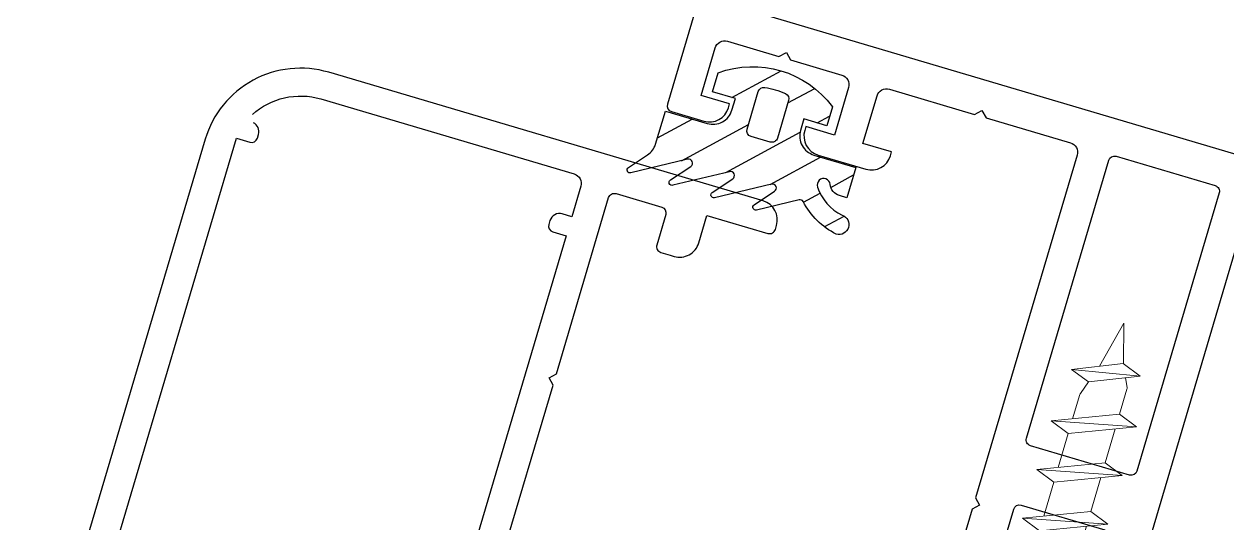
# Model space of a CAD drawing. Header units: millimetres. Extents: x 62878 to 70819, y -67946 to -61850.
# Drawn here: x 66855.67 to 66861.73, y -66967.91 to -66965.39 of the extents above; entities that cross this region are included whole.
import ezdxf

# ---------------------------------------------------------------- set-up
doc = ezdxf.new("R2010")
doc.units = ezdxf.units.MM
doc.layers.add('DOGRAMA', color=171, linetype='Continuous', lineweight=0)

# ---------------------------------------------------------------- blocks, each defined once
blk = doc.blocks.new('a2we')
at = {"lineweight": 5, "ltscale": 0.5}
for p, q in [((-196.0144480926461, -415.2868589025547), (-196.5925912144022, -417.2488821181558)), ((-196.0144480926461, -415.2868589025547), (-195.4639709594615, -417.7110762494052)), ((-197.5747968978259, -417.6063757508618), (-196.5747276986959, -417.2423803302317)), ((-194.1582851917165, -418.2620245979042), (-197.5747968978259, -417.6063757508618)), ((-195.1583543907882, -418.6260200186506), (-197.5747968978259, -417.6063757508618)), ((-196.5747276986959, -417.2423803302317), (-194.1582851917165, -418.2620245979042)), ((-196.8896500078097, -417.895480952812), (-197.0961171580722, -418.3448917148726)), ((-194.1582851917165, -418.2620245979042), (-195.1583543907882, -418.6260200186506)), ((-197.1143788935161, -419.7428166739272), (-197.1143788935161, -418.4283854465556)), ((-195.1583543907882, -418.6260200186506), (-194.9264251741961, -419.2953524503964)), ((-194.9154016761394, -420.634479622855), (-194.9154016761394, -419.3608343693425)), ((-198.1144480926461, -420.1068120946153), (-197.1143788935161, -419.7428166739268)), ((-194.9154016761721, -421.4039929561312), (-198.1144480926461, -420.1068120946153)), ((-193.9153324771005, -421.0399975355008), (-198.1144480926461, -420.1068120946153)), ((-197.1143788935161, -419.7428166739268), (-193.9153324771005, -421.0399975355008)), ((-197.1143788935161, -419.7428166739268), (-193.9153324771005, -421.0399975355008)), ((-197.1143788935161, -422.2969096404012), (-197.1143788935162, -420.512330007273)), ((-193.9153324771005, -421.0399975355008), (-194.9154016761721, -421.4039929561312)), ((-194.9154016761721, -423.1885725893157), (-194.9154016761721, -421.4039929561312)), ((-198.1144480926461, -422.6609050610894), (-197.1143788935161, -422.2969096404012)), ((-197.1143788935161, -422.2969096404012), (-193.9153324771005, -423.594090501975)), ((-197.1143788935161, -422.2969096404012), (-193.9153324771005, -423.594090501975)), ((-194.9154016761721, -423.9580859226053), (-198.1144480926461, -422.6609050610894)), ((-193.9153324771005, -423.594090501975), (-198.1144480926461, -422.6609050610894)), ((-197.1143788935161, -424.8510026068752), (-197.1143788935162, -423.0664229737469)), ((-193.9153324771005, -423.594090501975), (-194.9154016761721, -423.9580859226053)), ((-194.9154016761721, -425.7426655557898), (-194.9154016761721, -423.9580859226053)), ((-198.1144480926461, -425.2149980275636), (-197.1143788935161, -424.8510026068752)), ((-197.1143788935161, -424.8510026068752), (-193.9153324771005, -426.1481834684492)), ((-197.1143788935161, -424.8510026068752), (-193.9153324771005, -426.1481834684492)), ((-194.9154016761721, -426.5121788890793), (-198.1144480926461, -425.2149980275636)), ((-193.9153324771005, -426.1481834684492), (-198.1144480926461, -425.2149980275636)), ((-197.1143788935161, -427.3050955733496), (-197.1143788935162, -425.6205159402211)), ((-193.9153324771005, -426.1481834684492), (-194.9154016761721, -426.5121788890793)), ((-194.9154016761721, -428.1967585222638), (-194.9154016761721, -426.5121788890793)), ((-198.1144480926461, -427.669090994038), (-197.1143788935161, -427.3050955733496)), ((-197.1143788935161, -427.3050955733496), (-193.9153324771005, -428.6022764349236)), ((-197.1143788935161, -427.3050955733496), (-193.9153324771005, -428.6022764349236)), ((-194.9154016761721, -428.9662718555534), (-198.1144480926461, -427.669090994038)), ((-193.9153324771005, -428.6022764349236), (-198.1144480926461, -427.669090994038)), ((-197.1143788935161, -429.5591885398237), (-197.1143788935161, -428.0237477951896)), ((-193.9153324771005, -428.6022764349236), (-194.9154016761721, -428.9662718555534)), ((-194.9154016761721, -430.450851488738), (-194.9154016761721, -428.9662718555534)), ((-198.1144480926461, -429.9231839605702), (-197.1143788935161, -429.5591885398237)), ((-197.1143788935161, -429.5591885398237), (-193.9153324771005, -430.8563694013976)), ((-197.1143788935161, -429.5591885398237), (-193.9153324771005, -430.8563694013976)), ((-194.9154016761721, -431.2203648220857), (-198.1144480926461, -429.9231839605702)), ((-193.9153324771005, -430.8563694013976), (-198.1144480926461, -429.9231839605702)), ((-197.1143788935161, -431.8132815063559), (-197.1143788935161, -430.2778407616635)), ((-193.9153324771005, -430.8563694013976), (-194.9154016761721, -431.2203648220857)), ((-194.9154016761721, -432.7049444552304), (-194.9154016761721, -431.2203648220857)), ((-198.1144480926461, -432.177276926986), (-197.1143788935161, -431.8132815063559)), ((-194.9154016761721, -433.4744577885599), (-198.1144480926461, -432.177276926986)), ((-193.9153324771005, -433.1104623678716), (-198.1144480926461, -432.177276926986)), ((-197.1143788935161, -431.8132815063559), (-193.9153324771005, -433.1104623678716)), ((-197.1143788935161, -431.8132815063559), (-193.9153324771005, -433.1104623678716)), ((-197.1143788935161, -434.0673744728301), (-197.1143788935161, -432.5319337281958)), ((-193.9153324771005, -433.1104623678716), (-194.9154016761721, -433.4744577885599)), ((-194.9154016761721, -434.9590374217446), (-194.9154016761721, -433.4744577885599)), ((-198.1144480926461, -434.4313698935184), (-197.1143788935161, -434.0673744728301)), ((-194.9154016761721, -435.7285507550341), (-198.1144480926461, -434.4313698935184)), ((-193.9153324771005, -435.364555334404), (-198.1144480926461, -434.4313698935184)), ((-197.1143788935161, -434.0673744728301), (-193.9153324771005, -435.364555334404)), ((-197.1143788935161, -434.0673744728301), (-193.9153324771005, -435.364555334404)), ((-197.1143788935161, -436.3642339800811), (-197.1143788935161, -434.7860266946118)), ((-193.9153324771005, -435.364555334404), (-194.9154016761721, -435.7285507550341)), ((-194.9154016761721, -437.2558969289955), (-194.9154016761721, -435.7285507550341)), ((-198.1144480926461, -436.7282294008277), (-197.1143788935161, -436.3642339800811)), ((-197.1143788935161, -436.3642339800811), (-193.9153324771005, -437.6614148416551)), ((-197.1143788935161, -436.3642339800811), (-193.9153324771005, -437.6614148416551)), ((-194.9154016761721, -438.0254102623434), (-198.1144480926461, -436.7282294008277)), ((-193.9153324771005, -437.6614148416551), (-198.1144480926461, -436.7282294008277)), ((-197.1143788935161, -438.6610934873901), (-197.1143788935161, -437.1337473134849)), ((-193.9153324771005, -437.6614148416551), (-194.9154016761721, -438.0254102623434)), ((-194.9154016761721, -439.5527564362646), (-194.9154016761721, -438.0254102623434)), ((-198.1144480926461, -439.0250889080787), (-197.1143788935161, -438.6610934873901)), ((-197.1143788935161, -438.6610934873901), (-193.9153324771005, -439.9582743489061)), ((-197.1143788935161, -438.6610934873901), (-193.9153324771005, -439.9582743489061)), ((-194.9154016761721, -440.3222697695944), (-198.1144480926461, -439.0250889080787)), ((-193.9153324771005, -439.9582743489061), (-198.1144480926461, -439.0250889080787)), ((-197.1143788935161, -440.9579529946993), (-197.1143788935161, -439.430606820736)), ((-193.9153324771005, -439.9582743489061), (-194.9154016761721, -440.3222697695944)), ((-194.9154016761721, -441.849615943574), (-194.9154016761721, -440.3222697695944)), ((-198.1144480926461, -441.3219484153295), (-197.1143788935161, -440.9579529946993)), ((-197.1143788935161, -440.9579529946993), (-193.9153324771005, -442.2551338562151)), ((-194.9154016761721, -442.6191292769035), (-198.1144480926461, -441.3219484153295)), ((-193.9153324771005, -442.2551338562151), (-198.1144480926461, -441.3219484153295)), ((-197.1143788935161, -443.2537258831643), (-197.1143788935161, -441.7274663280053)), ((-193.9153324771005, -442.2551338562151), (-194.9154016761721, -442.6191292769035)), ((-194.9154016761721, -444.1453888320787), (-194.9154016761721, -442.6191292769035)), ((-198.1144480926461, -443.6177213039109), (-197.1143788935161, -443.2537258831643)), ((-194.9154016761721, -444.9149021654266), (-198.1144480926461, -443.6177213039109)), ((-193.9153324771005, -444.5509067447383), (-198.1144480926461, -443.6177213039109)), ((-197.1143788935161, -443.2537258831643), (-193.9153324771005, -444.5509067447383)), ((-197.1143788935161, -445.5538642814245), (-197.1143788935161, -444.0232392165685)), ((-193.9153324771005, -444.5509067447383), (-194.9154016761721, -444.9149021654266)), ((-194.9154016761721, -446.4455272302989), (-194.9154016761721, -444.9149021654266)), ((-198.1144480926461, -445.9178597020545), (-197.1143788935161, -445.5538642814245)), ((-193.9153324771005, -446.8510451429402), (-198.1144480926461, -445.9178597020545)), ((-194.9154016761721, -447.2150405636282), (-198.1144480926461, -445.9178597020545)), ((-197.1143788935161, -445.5538642814245), (-193.9153324771005, -446.8510451429402)), ((-197.1143788935161, -445.5538642814245), (-193.9153324771005, -446.8510451429402)), ((-197.1143788935161, -447.8540026795677), (-197.1143788935161, -446.3233776147298)), ((-193.9153324771005, -446.8510451429402), (-194.9154016761721, -447.2150405636282)), ((-194.9154016761721, -448.7456656284821), (-194.9154016761721, -447.2150405636282)), ((-197.1143788935161, -447.8540026795677), (-198.1144480926461, -448.2179981003141)), ((-193.9153324771005, -449.1511835411412), (-197.1143788935161, -447.8540026795677)), ((-194.9154016761721, -449.5151789618299), (-198.1144480926461, -448.2179981003141)), ((-198.1144480926461, -448.2179981003141), (-193.9153324771005, -449.1511835411412)), ((-197.1143788935161, -450.1541410778275), (-197.1143788935161, -448.6235160129718)), ((-193.9153324770423, -449.1511835411412), (-194.9154016761721, -449.5151789618299)), ((-194.9154016761723, -451.0458040266858), (-194.9154016761721, -449.5151789618299)), ((-198.1144480926461, -450.5181364984577), (-197.1143788935161, -450.1541410778275)), ((-197.1143788935161, -450.1541410778275), (-193.9153324770423, -451.4513219393434)), ((-194.9154016761721, -451.8153173600317), (-198.1144480926461, -450.5181364984577)), ((-193.9153324770423, -451.4513219393434), (-198.1144480926461, -450.5181364984577)), ((-197.1143788935161, -453.2868589025547), (-197.1143788935162, -450.9236544111328)), ((-193.9153324770423, -451.4513219393434), (-194.9154016761721, -451.8153173600317)), ((-194.9154016761721, -453.2868589025547), (-194.9154016761721, -451.8153173600317)), ((-192.7980524524961, -453.2868589025547), (-199.230843732796, -453.2868589025547)), ((-199.230843732796, -454.5827171301502), (-199.230843732796, -453.2868589025547)), ((-192.7980524524961, -454.5827171301502), (-192.7980524524961, -453.2868589025547))]:
    blk.add_line(p, q, dxfattribs=at)
blk.add_lwpolyline([(-196.4690204826777, -455.6637351848848), (-196.1125089353335, -455.3998333582319), (-195.9163872499585, -455.3998333582319), (-195.5598757026143, -455.6637351848848)], dxfattribs=at)
for centre, radius, start, end in [((-196.9143788935627, -418.4283854465556), 0.2, 155.3251238657465, 180), ((-195.115401676151, -419.3608343693425), 0.2, 0, 19.11162363728389), ((-195.6603624057317, -449.5292358589606), 6.187568978619671, 234.757305859688, 262.4904896380407), ((-196.3685337795604, -449.5292358589606), 6.187568978619673, 277.5095103619591, 305.2426941403116)]:
    blk.add_arc(centre, radius, start, end, dxfattribs=at)

msp = doc.modelspace()

# ---------------------------------------------------------------- hatches: boundary and pattern name
at = {"layer": 'DOGRAMA', "lineweight": -2}
h = msp.add_hatch(dxfattribs=at)
h.set_pattern_fill('ANSI31', color=256, scale=0.0004999999999999999, angle=343.5057849383394, style=0)
h.set_pattern_definition([(28.50198966054999, (66949.88978189256, -66984.46045229882), (-0.07575379786457266, 0.1395095860831588), [])])
edge = h.paths.add_edge_path()
edge.add_arc((66858.75562073631, -66965.96930915273), 0.09999999997690422, 303.5019896774191, 343.5019896754563)
edge.add_line((66858.851503696, -66965.99770735754), (66858.90065473583, -66965.83175506593))
edge.add_line((66858.90065473583, -66965.83175506593), (66859.11159724719, -66965.8942311166))
edge.add_arc((66859.13999545203, -66965.7983481569), 0.1000000000026802, 253.5019896618353, 343.5019896618352)
edge.add_line((66859.23587841174, -66965.82674636174), (66859.25291733464, -66965.76921658593))
edge.add_line((66859.25291733464, -66965.76921658593), (66859.137857783, -66965.7351387401))
edge.add_line((66859.137857783, -66965.7351387401), (66859.16625598786, -66965.6392557804))
edge.add_arc((66859.34031204757, -66966.10798223373), 0.4999999999709205, 36.632092012971725, 110.37188730415059, ccw=False)
edge.add_line((66859.74155374605, -66965.80964500947), (66859.71315554122, -66965.90552796918))
edge.add_line((66859.71315554122, -66965.90552796918), (66859.59809598955, -66965.87145012336))
edge.add_line((66859.59809598955, -66965.87145012336), (66859.58105706665, -66965.92897989917))
edge.add_arc((66859.67694002634, -66965.95737810404), 0.09999999999699238, 163.5019896434788, 253.5019896514732)
edge.add_line((66859.64854182149, -66966.05326106373), (66859.85948433285, -66966.11573711439))
edge.add_line((66859.85948433285, -66966.11573711439), (66859.81419629416, -66966.26864646944))
edge.add_line((66859.81419629416, -66966.26864646944), (66859.7763422823, -66966.25743503014))
edge.add_arc((66859.79480111544, -66966.19511110632), 0.06500000000647237, 185.0926541512513, 253.501989677117, ccw=False)
edge.add_arc((66859.69749731822, -66966.2037826644), 0.03268943070542448, 5.09265413461368, 198.9322687658668)
edge.add_arc((66859.89672202509, -66966.13825517787), 0.2424115900206471, 198.3045230197796, 243.8112954263214)
edge.add_arc((66859.77426880017, -66966.40335812983), 0.05002797726743496, -105.52585169540453, 71.98738461325883, ccw=False)
edge.add_arc((66859.92587371617, -66966.11839756668), 0.3717812401409215, 207.0019687370644, 243.65348922661678, ccw=False)
edge.add_arc((66859.57826028879, -66966.2986988673), 0.02000000000034577, 35.11632680968767, 103.5019896870384)
edge.add_line((66859.57359070618, -66966.27925163103), (66859.35963383625, -66966.33062598905))
edge.add_arc((66859.3561316493, -66966.31604056185), 0.01500000000035274, 123.50198964507291, 283.50198966001443, ccw=False)
edge.add_line((66859.34785216016, -66966.30353256203), (66859.45052084158, -66966.23557251685))
edge.add_arc((66859.43948152274, -66966.21889518376), 0.01999999998088851, 303.5019896449085, 463.5019896156998)
edge.add_line((66859.43481194015, -66966.19944794751), (66859.1486913249, -66966.26814993839))
edge.add_arc((66859.14518913795, -66966.25356451118), 0.01500000001110489, 123.5019895987231, 283.5019895929887, ccw=False)
edge.add_line((66859.13690964883, -66966.24105651135), (66859.23957833025, -66966.17309646623))
edge.add_arc((66859.2285390114, -66966.15641913313), 0.02000000000105503, 303.5019896566604, 463.5019896367691)
edge.add_line((66859.2238694288, -66966.13697189685), (66858.93774881357, -66966.20567388773))
edge.add_arc((66858.93424662661, -66966.19108846055), 0.01499999998620301, 123.50198964507291, 283.5019896729922, ccw=False)
edge.add_line((66858.92596713747, -66966.17858046072), (66859.02863581889, -66966.11062041555))
edge.add_arc((66859.01759650005, -66966.09394308247), 0.01999999998088851, 303.5019896449085, 463.5019896059665)
edge.add_line((66859.01292691746, -66966.0744958462), (66858.72680630223, -66966.14319783707))
edge.add_arc((66858.72330411528, -66966.12861240986), 0.01500000001450246, 123.50198964507291, 283.5019896470367, ccw=False)
edge.add_line((66858.71502462614, -66966.11610441003), (66858.81081733058, -66966.05269581819))
edge = h.paths.add_edge_path(flags=16)
edge.add_line((66859.52112795395, -66965.77918806103), (66859.46529536354, -66965.96769976612))
edge.add_arc((66859.43653047564, -66965.9591803047), 0.02999999998235889, 253.5019897122711, 343.50198971227115, ccw=False)
edge.add_line((66859.42801101421, -66965.9879451926), (66859.3321280545, -66965.95954698774))
edge.add_arc((66859.34064751594, -66965.93078209982), 0.03000000000044418, 163.5019897014081, 253.5019896935157, ccw=False)
edge.add_line((66859.31188262801, -66965.92226263839), (66859.36771521845, -66965.73375093329))
edge.add_arc((66859.39648010636, -66965.74227039475), 0.02999999999475634, 81.26842380802373, 163.5019896323275, ccw=False)
edge.add_arc((66859.34031204748, -66966.10798223363), 0.3999999999072196, 65.73555547644702, 81.2684238128848, ccw=False)
edge.add_arc((66859.49236306606, -66965.77066859961), 0.02999999997530282, -16.498010295621327, 65.73555553284791, ccw=False)

# ---------------------------------------------------------------- linework, layer by layer
at = {"layer": 'DOGRAMA', "lineweight": -2, "ltscale": 0.5}
for points in [[(66861.90407446821, -66955.6910868534), (66858.91090367743, -66965.79715080617, 0.4142135623732619), (66858.93114910394, -66965.83443515553), (66859.09415013541, -66965.88271210376, 0.4142135623730951), (66859.21843129993, -66965.81522734892), (66859.22411094094, -66965.79605075698), (66859.08028650138, -66965.75345344971), (66859.15128201348, -66965.51374605043, -0.4142135623730951), (66859.21342259576, -66965.48000367302), (66859.47230658695, -66965.55667882612), (66859.50959093633, -66965.53643339964), (66859.52983636278, -66965.57371774902), (66859.788720354, -66965.6503929021, -0.4142135623730951), (66859.8224627314, -66965.71253348436), (66859.75146721929, -66965.95224088362), (66859.60764277974, -66965.90964357635), (66859.60196313878, -66965.92882016831, 0.4142135623728953), (66859.66944789363, -66966.05310133284), (66859.90915529289, -66966.12409684497, 0.4142135623729619), (66860.03343645742, -66966.0566120901), (66860.03911609841, -66966.03743549816), (66859.89529165882, -66965.99483819089), (66859.96628717097, -66965.75513079164, -0.4142135623731395), (66860.02842775322, -66965.72138841423), (66860.45688941548, -66965.84828835652), (66860.49417376486, -66965.82804293004), (66860.51441919134, -66965.86532727943), (66860.9393158704, -66965.99117136025, -0.4142135623730951), (66860.97305824788, -66966.05331194252), (66860.46189056063, -66967.77920521717), (66860.48213598711, -66967.81648956654), (66860.44485163776, -66967.836734993), (66860.20062707603, -66968.66132844647, 0.4142135623730951)], [(66858.07274312939, -66968.09889186367), (66858.33542652425, -66967.2119744864), (66858.31518109779, -66967.17469013702), (66858.35246544715, -66967.15444471058), (66858.61514884199, -66966.26752733332, -0.4142135623730951), (66858.65243319131, -66966.24728190685), (66858.88255229461, -66966.31543759849, -0.4142135623730951), (66858.90279772106, -66966.35272194786), (66858.8573605933, -66966.5061346834, 0.4142135623730951), (66858.87760601979, -66966.54341903277), (66858.92554749965, -66966.5576181352), (66858.94472409159, -66966.56329777614, 0.4142135623730951), (66859.06900525608, -66966.49581302126), (66859.11018265315, -66966.35678272971), (66859.41700812422, -66966.44765698521, 0.4142135623730951), (66859.45429247356, -66966.42741155876), (66859.4599721145, -66966.40823496682, 0.4142135623730951), (66859.39248735967, -66966.28395380228), (66857.20635587841, -66965.63647473177, 0.4142135623730951), (66856.58495005567, -66965.97389850607), (66855.67336768017, -66969.05174151255, 0.4142135623730951)], [(66856.82227564655, -66965.84944476016, -0.2621398995659221), (66857.16659839163, -66965.77071087537), (66858.44184175567, -66966.14840699981, -0.4142135623730951), (66858.4755841331, -66966.2105475821), (66858.43014700539, -66966.3639603176), (66858.38220552556, -66966.3497612152, 0.4142135623730951), (66858.32006494325, -66966.38350359262), (66858.31438530228, -66966.40268018455, 0.4142135623730951), (66858.33463072873, -66966.43996453391), (66858.40174880053, -66966.45984327732), (66857.62647780826, -66969.07744807722), (66855.96770260538, -66968.5861591334), (66856.74297359766, -66965.96855433348), (66856.81009166947, -66965.98843307687, 0.4142135623730951), (66856.84737601882, -66965.96818765043), (66856.85305565977, -66965.94901105849, 0.3618128521052944), (66856.82776307984, -66965.8902358713)], [(66861.32483719799, -66968.0347890608), (66861.83600488519, -66966.30889578612, -0.4142135623730951)], [(66860.61694063357, -66967.9599680553), (66860.65365648008, -66967.83600162687, -0.4142135623729288), (66860.6909408294, -66967.81575620042), (66861.11282585209, -66967.94070830174, -0.4142135623725959)]]:
    msp.add_lwpolyline(points, format="xyb", dxfattribs=at)
msp.add_lwpolyline([(66861.39510687935, -66958.04339465503), (66861.49450059631, -66957.70780429606), (66862.02554702695, -66955.9147929496, -0.4142135623730953), (66862.06283137632, -66955.89454752313), (66866.45427093073, -66957.19518530509, -0.4142135623730951), (66866.47451635721, -66957.23246965445), (66865.94346992658, -66959.0254810009), (66865.84407620964, -66959.36107135988), (66863.70285156427, -66966.59064652155, -0.4142135623730951), (66863.66556721488, -66966.61089194797), (66859.27412766044, -66965.31025416605, -0.4142135623722071), (66859.25388223398, -66965.27296981668)], format="xyb", close=True, dxfattribs=at)
at = {"layer": 'DOGRAMA', "lineweight": -2}
for points in [[(66858.81081733058, -66966.05269581819, 0.176326980708443), (66858.851503696, -66965.99770735754), (66858.90065473583, -66965.83175506593), (66859.11159724719, -66965.8942311166, 0.4142135623726288), (66859.23587841174, -66965.82674636174), (66859.25291733464, -66965.76921658593), (66859.137857783, -66965.7351387401), (66859.16625598786, -66965.6392557804, -0.3333333333332321), (66859.74155374605, -66965.80964500947), (66859.71315554122, -66965.90552796918), (66859.59809598955, -66965.87145012336), (66859.58105706665, -66965.92897989917, 0.4142135623730951), (66859.64854182149, -66966.05326106373), (66859.85948433285, -66966.11573711439), (66859.81419629416, -66966.26864646944), (66859.7763422823, -66966.25743503014, -0.3076847592325163), (66859.7300577059, -66966.20088093496, 1.128701775594264), (66859.66657629484, -66966.21438875668, 0.2012120834862478), (66859.78973877101, -66966.35578210108, -0.9785310008383128), (66859.7608776546, -66966.45156057511, -0.1612998685773607), (66859.59462000545, -66966.28719409998, 0.3075716929248266), (66859.57359070618, -66966.27925163103), (66859.35963383625, -66966.33062598905, -0.8390996311771568), (66859.34785216016, -66966.30353256203), (66859.45052084158, -66966.23557251685, 0.8390996311749109), (66859.43481194015, -66966.19944794751), (66859.1486913249, -66966.26814993839, -0.8390996311813727), (66859.13690964883, -66966.24105651135), (66859.23957833025, -66966.17309646623, 0.8390996311751685), (66859.2238694288, -66966.13697189685), (66858.93774881357, -66966.20567388773, -0.8390996311750223), (66858.92596713747, -66966.17858046072), (66859.02863581889, -66966.11062041555, 0.8390996311790603), (66859.01292691746, -66966.0744958462), (66858.72680630223, -66966.14319783707, -0.8390996311813727), (66858.71502462614, -66966.11610441003)], [(66859.52112795395, -66965.77918806103), (66859.46529536354, -66965.96769976612, -0.414213562374205), (66859.42801101421, -66965.9879451926), (66859.3321280545, -66965.95954698774, -0.4142135623730951), (66859.31188262801, -66965.92226263839), (66859.36771521845, -66965.73375093329, -0.3750467088372598), (66859.4010342733, -66965.71261808349, -0.0678788880673013), (66859.50469152699, -66965.7433188455, -0.3750467088370437)]]:
    msp.add_lwpolyline(points, format="xyb", close=True, dxfattribs=at)
at = {"layer": 'DOGRAMA', "lineweight": -2, "ltscale": 5}
msp.add_lwpolyline([(66860.71753683357, -66967.47946369002), (66861.13215062435, -66966.07957247835, -0.4142135623730951), (66861.16943497371, -66966.05932705187), (66861.66802636418, -66966.20699771708, -0.4142135623730951), (66861.6882717906, -66966.24428206646), (66861.27365799985, -66967.64417327811, -0.4142135623730951), (66861.23637365052, -66967.66441870456), (66860.73778226005, -66967.51674803937, -0.4142135623730951)], format="xyb", close=True, dxfattribs=at)

# ---------------------------------------------------------------- block references
at = {"layer": 'DOGRAMA', "linetype": 'ByBlock', "lineweight": -2, "extrusion": (0, 0, -1), "xscale": 0.09999999999616783, "yscale": 0.09999999999616783, "zscale": -0.09999999999127, "rotation": 16.4980103400392}
msp.add_blockref('a2we', (-66854.20623699878, -66921.51452371107), dxfattribs=at)

doc.saveas('drawing.dxf')
